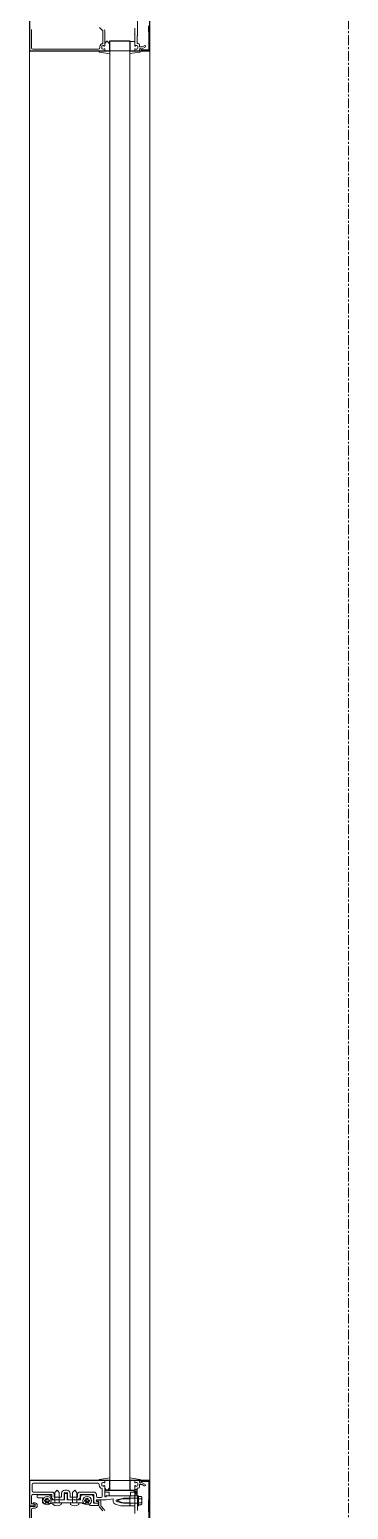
# Model space of a CAD drawing. Header units: millimetres. Extents: x -31954 to 493870, y 99509 to 604061.
# Drawn here: x 336026 to 336430, y 123993 to 125868 of the extents above; entities that cross this region are included whole.
import ezdxf

# ---------------------------------------------------------------- set-up
doc = ezdxf.new("R2010")
doc.units = ezdxf.units.MM
doc.header["$LTSCALE"] = 10
doc.linetypes.add('Center', pattern=[2, 1.25, -0.25, 0.25, -0.25])
for name, color, linetype, lineweight in [('A-DETL-GENF', 3, 'Continuous', 9), ('A-GLAZ', 6, 'Continuous', 9), ('A-GLAZ-CWMG', 3, 'Continuous', 9), ('S-GRID', 6, 'Center', 9)]:
    doc.layers.add(name, color=color, linetype=linetype, lineweight=lineweight)

msp = doc.modelspace()

# ---------------------------------------------------------------- linework, layer by layer
at = {"layer": 'A-DETL-GENF'}
for p, q in [((336178.1, 125904.1), (336178.1, 125840.6)), ((336026, 125840.6), (336026, 125871.9)), ((336118.7, 125866), (336114.3, 125870.4)), ((336159.1, 125869.3), (336159.1, 125862.6)), ((336162.7, 125866.3), (336162.7, 125878.3)), ((336176.8, 125856.4), (336176.6, 125872.3)), ((336028.3, 125867.7), (336028.3, 125844.4)), ((336118.7, 125849.8), (336118.7, 125866)), ((336121, 125866), (336121, 125847.1)), ((336121, 125850.1), (336123.1, 125852.7)), ((336124.5, 125852.7), (336127.3, 125849.3)), ((336159.1, 125852.7), (336152.7, 125852.7)), ((336159.1, 125862.6), (336158.7, 125862.2)), ((336158.7, 125862.2), (336159.1, 125861.8)), ((336159.1, 125861.8), (336159.1, 125847.1)), ((336162.2, 125859.6), (336162.7, 125860.1)), ((336162.2, 125850.1), (336162.2, 125859.6)), ((336163.5, 125850.1), (336162.2, 125850.1)), ((336162.4, 125866), (336162.7, 125866.3)), ((336162.7, 125865.6), (336162.4, 125866)), ((336162.7, 125860.1), (336162.7, 125865.6)), ((336176.8, 125841.8), (336176.8, 125856.4)), ((336120.5, 125840.6), (336026, 125840.6)), ((336029.8, 125842.8), (336113.3, 125842.8)), ((336114.1, 125840), (336114.1, 125839.4)), ((336127.3, 125837), (336114.5, 125838.9)), ((336114.6, 125840.6), (336115.7, 125840.6)), ((336114.9, 125844.4), (336114.9, 125846.2)), ((336117.2, 125846.2), (336117.2, 125844)), ((336118.4, 125849.8), (336118.7, 125849.8)), ((336118.7, 125847.5), (336118.4, 125847.5)), ((336118.4, 125842.7), (336118.7, 125842.7)), ((336121, 125843.1), (336121, 125841.1)), ((336152.7, 125837.2), (336165.5, 125839)), ((336159.1, 125843.1), (336159.1, 125841.1)), ((336159.6, 125840.6), (336164.3, 125840.6)), ((336161.3, 125847.5), (336161.6, 125847.5)), ((336161.6, 125842.7), (336161.3, 125842.7)), ((336162.9, 125846.2), (336162.9, 125844)), ((336165.4, 125840.6), (336164.3, 125840.6)), ((336165.1, 125845.6), (336165.1, 125848.5)), ((336168.5, 125845.6), (336165.1, 125845.6)), ((336165.1, 125841.3), (336165.1, 125842.3)), ((336165.3, 125842.1), (336165.3, 125842.6)), ((336165.9, 125840), (336165.9, 125839.5)), ((336178.1, 125840.6), (336166.8, 125840.6)), ((336167.3, 125842.6), (336167.3, 125841.8)), ((336167.3, 125841.8), (336176.8, 125841.8)), ((336167.5, 125842.7), (336172.2, 125845.4)), ((336171.2, 125847.2), (336168.5, 125845.6)), ((336168.7, 125840.6), (336176.6, 125841.8)), ((336168.7, 125841.8), (336168.7, 125840.6)), ((336176.6, 125840.6), (336168.7, 125841.8)), ((336176.6, 125841.8), (336176.6, 125840.6)), ((336127.3, 124032.6), (336114.5, 124030.7)), ((336152.7, 124032.5), (336165.5, 124030.6)), ((336025.7, 124029.1), (336120.5, 124029.1)), ((336025.7, 123997.3), (336025.7, 124029.1)), ((336028.9, 124024.4), (336028.9, 124016.1)), ((336112.5, 124025.9), (336030.4, 124025.9)), ((336030.4, 124014.5), (336053.8, 124014.5)), ((336057.9, 124014.2), (336060.6, 124017)), ((336057.9, 124001.1), (336057.9, 124014.2)), ((336060.6, 124017), (336063.4, 124014.2)), ((336063.4, 124014.2), (336063.4, 124001.1)), ((336066.3, 124008.1), (336066.3, 124013.1)), ((336069.5, 124013.1), (336069.5, 124005.4)), ((336070.3, 124017), (336073.2, 124017)), ((336073.2, 124013.8), (336070.3, 124013.8)), ((336070.7, 124012.8), (336072.8, 124012.8)), ((336074, 124005.4), (336074, 124013.1)), ((336077.2, 124013.1), (336077.2, 124008.1)), ((336082.9, 124017), (336080.1, 124014.2)), ((336080.1, 124014.2), (336080.1, 124001.1)), ((336085.6, 124014.2), (336082.9, 124017)), ((336085.6, 124001.1), (336085.6, 124014.2)), ((336089.7, 124014.5), (336107.2, 124014.5)), ((336114, 124023.4), (336114, 124024.4)), ((336114.1, 124029.6), (336114.1, 124030.2)), ((336114.6, 124029.1), (336115.7, 124029.1)), ((336117.2, 124025.6), (336117.2, 124023.4)), ((336117.8, 124009.4), (336117.8, 124019)), ((336118.7, 124026.9), (336118.4, 124026.9)), ((336118.4, 124022.1), (336118.7, 124022.1)), ((336121, 124028.5), (336121, 124026.5)), ((336121, 124022.5), (336121, 124008.7)), ((336121, 124019.5), (336123.1, 124016.9)), ((336122.2, 124016.4), (336157.8, 124016.4)), ((336126.5, 124014.6), (336122.2, 124014.6)), ((336124.5, 124017), (336127.3, 124020.3)), ((336126.5, 124010), (336126.5, 124014.6)), ((336152.7, 124016.4), (336127.3, 124016.4)), ((336159.1, 124016.9), (336152.7, 124016.9)), ((336153.5, 124014.6), (336153.5, 124010)), ((336157.8, 124014.6), (336153.5, 124014.6)), ((336159.1, 124028.5), (336159.1, 124026.5)), ((336159.1, 124022.5), (336159.1, 124007.8)), ((336159.1, 124017.9), (336162.2, 124010)), ((336162.2, 124017.9), (336159.1, 124017.9)), ((336159.1, 124010), (336162.2, 124017.9)), ((336164.3, 124029.1), (336159.6, 124029.1)), ((336161.3, 124026.9), (336161.6, 124026.9)), ((336161.6, 124022.1), (336161.3, 124022.1)), ((336162.2, 124019.6), (336163.5, 124019.6)), ((336162.2, 124010), (336162.2, 124019.6)), ((336162.9, 124025.6), (336162.9, 124023.4)), ((336165.4, 124029.1), (336164.3, 124029.1)), ((336165.1, 124027.3), (336165.1, 124028.3)), ((336165.1, 124024), (336168.5, 124024)), ((336165.1, 124021.1), (336165.1, 124024)), ((336165.3, 124027), (336165.3, 124027.5)), ((336165.9, 124029.6), (336165.9, 124030.1)), ((336166.8, 124029.1), (336178.1, 124029.1)), ((336167.3, 124027.8), (336167.3, 124027)), ((336176.8, 124027.8), (336167.3, 124027.8)), ((336172.2, 124024.2), (336167.5, 124026.9)), ((336168.5, 124024), (336171.2, 124022.4)), ((336176.6, 123997.3), (336176.8, 124013.2)), ((336176.8, 124013.2), (336176.8, 124027.8)), ((336178.1, 124029.1), (336178.1, 123965.6)), ((336032.1, 123997.3), (336025.7, 123997.3)), ((336026, 123996.9), (336027.5, 123996.9)), ((336026, 123965.6), (336026, 123996.9)), ((336027.5, 123996.9), (336027.5, 123996.5)), ((336027.5, 123996.5), (336032.9, 123996.5)), ((336028.3, 124009.8), (336028.3, 124000.2)), ((336028.9, 123999.5), (336032.2, 123998.8)), ((336053.8, 124011.4), (336029.8, 124011.4)), ((336032.9, 123994.2), (336029.8, 123994.2)), ((336030.7, 124001), (336032.9, 124001)), ((336032.1, 123999.4), (336030.7, 123999.4)), ((336032.9, 123996.5), (336032.9, 123998.7)), ((336035.2, 124008.2), (336035.2, 124010.5)), ((336035.2, 123998.7), (336035.2, 123996.5)), ((336036, 124011.2), (336049.3, 124011.2)), ((336041.2, 124007.4), (336036, 124007.4)), ((336042, 124001.5), (336042, 124006.7)), ((336045.8, 124000), (336043.5, 124000)), ((336044.6, 124004.1), (336045.9, 124004.1)), ((336044.6, 124003.2), (336044.6, 124004.1)), ((336045.9, 124003.2), (336044.6, 124003.2)), ((336046.5, 124001.2), (336045.8, 124000)), ((336047.5, 124006.9), (336047.5, 124005.7)), ((336048.4, 124006.9), (336047.5, 124006.9)), ((336047.5, 124000.4), (336047.5, 124001.6)), ((336048.4, 124000.4), (336047.5, 124000.4)), ((336048.4, 124005.7), (336048.4, 124006.9)), ((336048.4, 124001.6), (336048.4, 124000.4)), ((336050, 124000), (336049.3, 124001.2)), ((336051.2, 124004.1), (336050, 124004.1)), ((336050, 124003.2), (336051.2, 124003.2)), ((336053.2, 124000), (336050, 124000)), ((336051.2, 124003.2), (336051.2, 124004.1)), ((336052.9, 124008.7), (336054.3, 124004.9)), ((336054.3, 124001.1), (336053.2, 124000)), ((336053.8, 124008.1), (336053.8, 124011.4)), ((336054.3, 124004.9), (336070, 124004.9)), ((336060.4, 124001.1), (336054.3, 124001.1)), ((336055.2, 124001.1), (336055.2, 123999.5)), ((336066, 124001.1), (336055.2, 124001.1)), ((336057, 124011.4), (336057, 124008.1)), ((336057, 124008.1), (336066.3, 124008.1)), ((336060.3, 124004.9), (336057, 124004.9)), ((336060.6, 124005.3), (336060.3, 124004.9)), ((336060.6, 124001.4), (336060.4, 124001.1)), ((336061, 124004.9), (336060.6, 124005.3)), ((336060.9, 124001.1), (336060.6, 124001.4)), ((336082.6, 124001.1), (336060.9, 124001.1)), ((336069, 124004.9), (336061, 124004.9)), ((336066, 123999.5), (336066, 124001.1)), ((336070, 124004.9), (336070, 124012)), ((336073.5, 124012), (336073.5, 124004.9)), ((336073.5, 124004.9), (336090.1, 124004.9)), ((336082.5, 124004.9), (336074.5, 124004.9)), ((336077.2, 124008.1), (336086.5, 124008.1)), ((336077.5, 124001.1), (336077.5, 123999.5)), ((336088.3, 124001.1), (336077.5, 124001.1)), ((336082.9, 124005.3), (336082.5, 124004.9)), ((336082.9, 124001.4), (336082.6, 124001.1)), ((336083.2, 124004.9), (336082.9, 124005.3)), ((336083.1, 124001.1), (336082.9, 124001.4)), ((336091.8, 124001.1), (336083.1, 124001.1)), ((336086.5, 124004.9), (336083.2, 124004.9)), ((336086.5, 124008.1), (336086.5, 124011.4)), ((336088.3, 123999.5), (336088.3, 124001.1)), ((336089.7, 124011.4), (336089.7, 124008.1)), ((336107.2, 124011.4), (336089.7, 124011.4)), ((336090.1, 124004.9), (336090.1, 124007.4)), ((336092.9, 124000), (336091.8, 124001.1)), ((336096.6, 124000), (336092.9, 124000)), ((336093.9, 124011.2), (336103.1, 124011.2)), ((336095.4, 124004.1), (336096.7, 124004.1)), ((336095.4, 124003.2), (336095.4, 124004.1)), ((336096.7, 124003.2), (336095.4, 124003.2)), ((336097.3, 124001.2), (336096.6, 124000)), ((336098.3, 124006.9), (336098.3, 124005.7)), ((336099.2, 124006.9), (336098.3, 124006.9)), ((336098.3, 124000.4), (336098.3, 124001.6)), ((336099.2, 124000.4), (336098.3, 124000.4)), ((336099.2, 124005.7), (336099.2, 124006.9)), ((336099.2, 124001.6), (336099.2, 124000.4)), ((336102.3, 123997.5), (336100.1, 124001.2)), ((336102, 124004.1), (336100.8, 124004.1)), ((336100.8, 124003.2), (336102, 124003.2)), ((336102, 124003.2), (336102, 124004.1)), ((336112, 123997.5), (336102.3, 123997.5)), ((336106.9, 124007.4), (336106.9, 124000.7)), ((336106.9, 124000.7), (336112, 124000.7)), ((336107.2, 124001.5), (336107.2, 124011.4)), ((336112.8, 124000.7), (336108, 124000.7)), ((336110.4, 124011.4), (336110.4, 124009.4)), ((336111, 124002.6), (336113, 124002.2)), ((336122.9, 124004.7), (336111.2, 124004.7)), ((336111.5, 124004.4), (336114.4, 124004.4)), ((336112.8, 124002.8), (336111.5, 124002.8)), ((336111.9, 124007.8), (336116.3, 124007.8)), ((336112.8, 123999.9), (336112.8, 123998.3)), ((336113.6, 123997.1), (336113.6, 124002.1)), ((336118.7, 123991), (336114.3, 123995.4)), ((336115.9, 124002.9), (336115.9, 123997.1)), ((336115.9, 123997.1), (336120.3, 123992.6)), ((336121.2, 124008.5), (336122.6, 124008.5)), ((336122.9, 124008.7), (336122.9, 124009.8)), ((336131.6, 124006.2), (336122.9, 124004.7)), ((336123.1, 124010), (336152.7, 124010)), ((336153.5, 124010), (336126.5, 124010)), ((336131.6, 124003.7), (336131.6, 124006.2)), ((336141.3, 123997.3), (336135.3, 123998.9)), ((336141.8, 124006.2), (336136.2, 124004.7)), ((336136.2, 124002.6), (336141.8, 124001.1)), ((336144.9, 124006.8), (336137.6, 124004)), ((336137.6, 124003.3), (336144.9, 124000.5)), ((336152.7, 123997.3), (336141.3, 123997.3)), ((336152.7, 124006.2), (336141.8, 124006.2)), ((336141.8, 124001.1), (336152.7, 124001.1)), ((336162.7, 124006.8), (336144.9, 124006.8)), ((336144.9, 124000.5), (336162.7, 124000.5)), ((336152.7, 124010), (336152.7, 123997.3)), ((336159.1, 124010), (336152.7, 124010)), ((336152.7, 124010), (336152.7, 124009.2)), ((336152.7, 124009.2), (336153.1, 124008.9)), ((336153.1, 124008.9), (336152.7, 124008.5)), ((336152.7, 124008.5), (336152.7, 124007.7)), ((336152.7, 124007.7), (336153.1, 124007.3)), ((336153.1, 124007.3), (336152.7, 124007)), ((336152.7, 124007), (336152.7, 124006.2)), ((336152.7, 124001.1), (336152.7, 124000.4)), ((336152.7, 124000.4), (336153.1, 124000)), ((336153.1, 124000), (336152.7, 123999.6)), ((336152.7, 123999.6), (336152.7, 123998.8)), ((336152.7, 123998.8), (336153.1, 123998.5)), ((336153.1, 123998.5), (336152.7, 123998.1)), ((336152.7, 123998.1), (336152.7, 123997.3)), ((336152.7, 123997.3), (336159.1, 123997.3)), ((336159.1, 124007.8), (336158.7, 124007.4)), ((336158.7, 124007.4), (336159.1, 124007)), ((336159.1, 124000.3), (336158.7, 123999.9)), ((336158.7, 123999.9), (336159.1, 123999.5)), ((336159.1, 123995.1), (336158.7, 123994.7)), ((336158.7, 123994.7), (336159.1, 123994.3)), ((336159.1, 123997.3), (336159.1, 124010)), ((336162.2, 124010), (336159.1, 124010)), ((336159.1, 124007), (336159.1, 124000.3)), ((336159.1, 123999.5), (336159.1, 123995.1)), ((336159.1, 123994.3), (336159.1, 123987.6)), ((336162.7, 124009.5), (336162.2, 124010)), ((336162.4, 124003.7), (336162.7, 124004)), ((336162.7, 124003.3), (336162.4, 124003.7)), ((336162.7, 124010), (336163.8, 124010)), ((336162.7, 123997.3), (336162.7, 124010)), ((336162.7, 124004), (336162.7, 124009.5)), ((336162.7, 123991.3), (336162.7, 124003.3)), ((336163.8, 123997.3), (336162.7, 123997.3)), ((336163.8, 124010), (336163.8, 123997.3)), ((336167.3, 124008.8), (336163.8, 124008.8)), ((336167.3, 124006.2), (336163.8, 124006.2)), ((336167.3, 124001.1), (336163.8, 124001.1)), ((336167.3, 123998.5), (336163.8, 123998.5)), ((336168.2, 123999.8), (336168.2, 124007.5)), ((336176.8, 123981.4), (336176.6, 123997.3)), ((336028.3, 123992.7), (336028.3, 123969.4))]:
    msp.add_line(p, q, dxfattribs=at)
for centre in [(336047.9, 124003.7), (336098.7, 124003.7)]:
    msp.add_circle(centre, 5.4, dxfattribs=at)
for centre, radius, start, end in [((336118.7, 125866), 2.29, 0, 45), ((336123.8, 125852.1), 0.889, 40, 139.4311), ((336163.5, 125848.5), 1.52, 0, 90), ((336029.8, 125844.4), 1.52, 180, 270), ((336113.3, 125844.4), 1.52, 270, 0), ((336114.6, 125840), 0.508, 90, 180), ((336114.6, 125839.4), 0.508, 180, 261.7319), ((336118.4, 125846.2), 3.56, 90, 180), ((336118.4, 125846.2), 1.27, 90, 180), ((336118.4, 125844), 1.27, 180, 270), ((336118.7, 125845.2), 2.29, 44.8103, 90), ((336118.7, 125845), 2.29, 270, 315.1897), ((336120.6, 125847.1), 0.381, 224.8103, 0), ((336120.6, 125843.1), 0.381, 0, 135.1897), ((336120.5, 125841.1), 0.508, 270, 0), ((336159.4, 125847.1), 0.381, 180, 315.1897), ((336159.4, 125843.1), 0.381, 44.8103, 180), ((336159.6, 125841.1), 0.508, 180, 270), ((336161.3, 125845.2), 2.29, 90, 135.1897), ((336161.3, 125845), 2.29, 224.8103, 270), ((336161.6, 125846.2), 1.27, 0, 90), ((336161.6, 125844), 1.27, 270, 0), ((336164.3, 125841.3), 0.762, 270, 0), ((336166.3, 125842.3), 1.27, 18.6629, 180), ((336166.3, 125842.6), 1.02, 0, 180), ((336166.8, 125842.1), 1.52, 180, 270), ((336165.4, 125840), 0.508, 0, 90), ((336165.4, 125839.5), 0.508, 278.0669, 0), ((336171.7, 125846.3), 1.02, 300, 120), ((336030.4, 124024.4), 1.52, 90, 180), ((336030.4, 124016.1), 1.52, 180, 270), ((336053.8, 124011.4), 3.17, 0, 90), ((336070.3, 124013.1), 3.94, 90, 180), ((336070.3, 124013.1), 0.762, 90, 180), ((336070.7, 124012), 0.762, 90, 180), ((336072.8, 124012), 0.762, 0, 90), ((336073.2, 124013.1), 3.94, 0, 90), ((336073.2, 124013.1), 0.762, 0, 90), ((336089.7, 124011.4), 3.17, 90, 180), ((336107.2, 124011.4), 3.17, 0, 90), ((336112.5, 124024.4), 1.52, 0, 90), ((336118.4, 124023.4), 4.44, 180, 261.7868), ((336114.6, 124030.2), 0.508, 98.2681, 180), ((336114.6, 124029.6), 0.508, 180, 270), ((336118.4, 124025.6), 1.27, 90, 180), ((336118.4, 124023.4), 1.27, 180, 270), ((336118.7, 124024.6), 2.29, 44.8103, 90), ((336118.7, 124024.4), 2.29, 270, 315.1897), ((336120.6, 124026.5), 0.381, 224.8103, 0), ((336120.6, 124022.5), 0.381, 0, 135.1897), ((336120.5, 124028.5), 0.508, 0, 90), ((336122.2, 124015.5), 0.889, 90, 270), ((336123.8, 124017.5), 0.889, 220.5689, 320), ((336157.8, 124015.5), 0.889, 270, 90), ((336159.6, 124028.5), 0.508, 90, 180), ((336159.4, 124026.5), 0.381, 180, 315.1897), ((336159.4, 124022.5), 0.381, 44.8103, 180), ((336161.3, 124024.6), 2.29, 90, 135.1897), ((336161.3, 124024.4), 2.29, 224.8103, 270), ((336161.6, 124025.6), 1.27, 0, 90), ((336161.6, 124023.4), 1.27, 270, 0), ((336163.5, 124021.1), 1.52, 270, 0), ((336164.3, 124028.3), 0.762, 0, 90), ((336166.3, 124027.3), 1.27, 180, 341.3371), ((336166.8, 124027.5), 1.52, 90, 180), ((336166.3, 124027), 1.02, 180, 0), ((336165.4, 124029.6), 0.508, 270, 0), ((336165.4, 124030.1), 0.508, 0, 81.9331), ((336171.7, 124023.3), 1.02, 240, 60), ((336029.8, 124009.8), 1.52, 90, 180), ((336029, 124000.2), 0.762, 180, 259), ((336029.8, 123992.7), 1.52, 90, 180), ((336030.7, 124000.2), 0.787, 90, 270), ((336032.1, 123998.7), 0.787, 0, 90), ((336032.1, 123998.1), 0.762, 270, 79), ((336032.9, 123998.7), 2.29, 0, 90), ((336032.9, 123996.5), 2.29, 270, 0), ((336036, 124010.5), 0.762, 90, 180), ((336036, 124008.2), 0.762, 180, 270), ((336041.2, 124006.7), 0.762, 0, 90), ((336043.5, 124001.5), 1.52, 180, 270), ((336047.9, 124003.7), 2.79, 300, 240), ((336045.9, 124005.7), 1.64, 269.9363, 0), ((336045.9, 124001.6), 1.64, 0, 90.0637), ((336050, 124005.7), 1.64, 180, 269.9363), ((336050, 124001.6), 1.64, 90.0637, 180), ((336049.3, 124007.4), 3.81, 20, 90), ((336057, 124008.1), 3.17, 180, 270), ((336055.9, 123999.5), 0.635, 180, 233.0333), ((336060.6, 124005.8), 8.55, 233.0477, 306.9523), ((336065.4, 123999.5), 0.635, 306.9667, 0.0002), ((336069, 124005.4), 0.508, 270, 0), ((336074.5, 124005.4), 0.508, 180, 270), ((336078.1, 123999.5), 0.635, 180, 233.0333), ((336082.9, 124005.8), 8.55, 233.0477, 306.9523), ((336086.5, 124008.1), 3.17, 270, 0), ((336087.6, 123999.5), 0.635, 306.9667, 0.0002), ((336093.9, 124007.4), 3.81, 90, 180), ((336098.7, 124003.7), 2.79, 300, 240), ((336096.7, 124005.7), 1.64, 269.9363, 0), ((336096.7, 124001.6), 1.64, 0, 90.0637), ((336100.8, 124005.7), 1.64, 180, 269.9363), ((336100.8, 124001.6), 1.64, 89.9363, 180), ((336103.1, 124007.4), 3.81, 0, 90), ((336108, 124001.5), 0.762, 180, 270), ((336111.2, 124003.6), 1.04, 90, 259), ((336111.9, 124009.4), 1.52, 180, 270), ((336111.5, 124003.6), 0.787, 90, 270), ((336112, 123999.9), 0.762, 0, 90), ((336112, 123998.3), 0.762, 270, 0), ((336112.8, 124002.1), 0.762, 0, 90), ((336112.8, 124001.5), 0.762, 270, 79), ((336115.9, 123997.1), 2.29, 180, 225), ((336114.4, 124002.9), 1.52, 0, 90), ((336116.3, 124009.4), 1.52, 270, 0), ((336121.2, 124008.7), 0.254, 180, 270), ((336122.6, 124008.7), 0.254, 270, 0), ((336123.1, 124009.8), 0.254, 90, 180), ((336136.5, 124003.7), 4.9, 180, 255), ((336136.5, 124003.7), 1.09, 105, 255), ((336137.7, 124003.7), 0.381, 111, 249), ((336166.8, 124007.5), 1.38, 290.9148, 69.0862), ((336164, 124003.7), 4.19, 322.0142, 37.9858), ((336166.8, 123999.8), 1.38, 290.9139, 69.0852), ((336118.7, 123991), 2.29, 0, 45)]:
    msp.add_arc(centre, radius, start, end, dxfattribs=at)
at = {"layer": 'A-GLAZ', "lineweight": 18}
for p, q in [((336127.3, 125853.3), (336127.3, 124016.4)), ((336152.7, 125853.3), (336127.3, 125853.3)), ((336152.7, 124016.4), (336152.7, 125853.3)), ((336127.3, 124016.4), (336152.7, 124016.4))]:
    msp.add_line(p, q, dxfattribs=at)
at = {"layer": 'A-GLAZ'}
for p, q in [((336127.3, 124016.4), (336127.3, 125853.3)), ((336127.3, 125853.3), (336127.3, 124016.4)), ((336152.7, 125853.3), (336127.3, 125853.3)), ((336152.7, 125853.3), (336127.3, 125853.3)), ((336127.3, 124016.4), (336127.3, 125853.3)), ((336152.7, 125853.3), (336127.3, 125853.3)), ((336152.7, 124016.4), (336152.7, 125853.3)), ((336152.7, 125853.3), (336152.7, 124016.4)), ((336152.7, 125853.3), (336152.7, 124016.4)), ((336127.3, 124016.4), (336152.7, 124016.4)), ((336152.7, 124016.4), (336127.3, 124016.4)), ((336152.7, 124016.4), (336127.3, 124016.4))]:
    msp.add_line(p, q, dxfattribs=at)
at = {"layer": 'A-GLAZ-CWMG', "lineweight": 25}
for p, q in [((336025.7, 125904.1), (336025.7, 125840.6)), ((336178.1, 125840.6), (336178.1, 125904.1)), ((336127.3, 125840.6), (336127.3, 125853.3)), ((336127.3, 125853.3), (336152.7, 125853.3)), ((336152.7, 125853.3), (336152.7, 125840.6)), ((336025.7, 125840.6), (336127.3, 125840.6)), ((336152.7, 125840.6), (336178.1, 125840.6)), ((336025.7, 124029.1), (336025.7, 123965.6)), ((336127.3, 124029.1), (336025.7, 124029.1)), ((336127.3, 124016.4), (336127.3, 124029.1)), ((336152.7, 124016.4), (336127.3, 124016.4)), ((336178.1, 124029.1), (336152.7, 124029.1)), ((336152.7, 124029.1), (336152.7, 124016.4)), ((336178.1, 123965.6), (336178.1, 124029.1))]:
    msp.add_line(p, q, dxfattribs=at)
at = {"layer": 'A-GLAZ-CWMG'}
for p, q in [((336025.7, 125840.6), (336127.3, 125840.6)), ((336127.3, 125840.6), (336025.7, 125840.6)), ((336025.7, 124029.1), (336025.7, 125840.6)), ((336025.7, 125840.6), (336025.7, 124029.1)), ((336127.3, 125840.6), (336152.7, 125840.6)), ((336152.7, 125840.6), (336127.3, 125840.6)), ((336127.3, 125840.6), (336127.3, 124029.1)), ((336127.3, 125840.6), (336127.3, 124029.1)), ((336127.3, 125840.6), (336127.3, 124029.1)), ((336127.3, 125840.6), (336127.3, 124029.1)), ((336152.7, 125840.6), (336178.1, 125840.6)), ((336178.1, 125840.6), (336152.7, 125840.6)), ((336152.7, 125840.6), (336152.7, 124029.1)), ((336152.7, 125840.6), (336152.7, 124029.1)), ((336152.7, 125840.6), (336152.7, 124029.1)), ((336152.7, 125840.6), (336152.7, 124029.1)), ((336178.1, 125840.6), (336178.1, 124029.1)), ((336178.1, 125840.6), (336178.1, 124029.1)), ((336025.7, 124029.1), (336127.3, 124029.1)), ((336127.3, 124029.1), (336025.7, 124029.1)), ((336127.3, 124029.1), (336152.7, 124029.1)), ((336152.7, 124029.1), (336127.3, 124029.1)), ((336152.7, 124029.1), (336178.1, 124029.1)), ((336178.1, 124029.1), (336152.7, 124029.1))]:
    msp.add_line(p, q, dxfattribs=at)
at = {"layer": 'S-GRID'}
msp.add_line((336430, 118568), (336430, 137118), dxfattribs=at)

doc.saveas('drawing.dxf')
